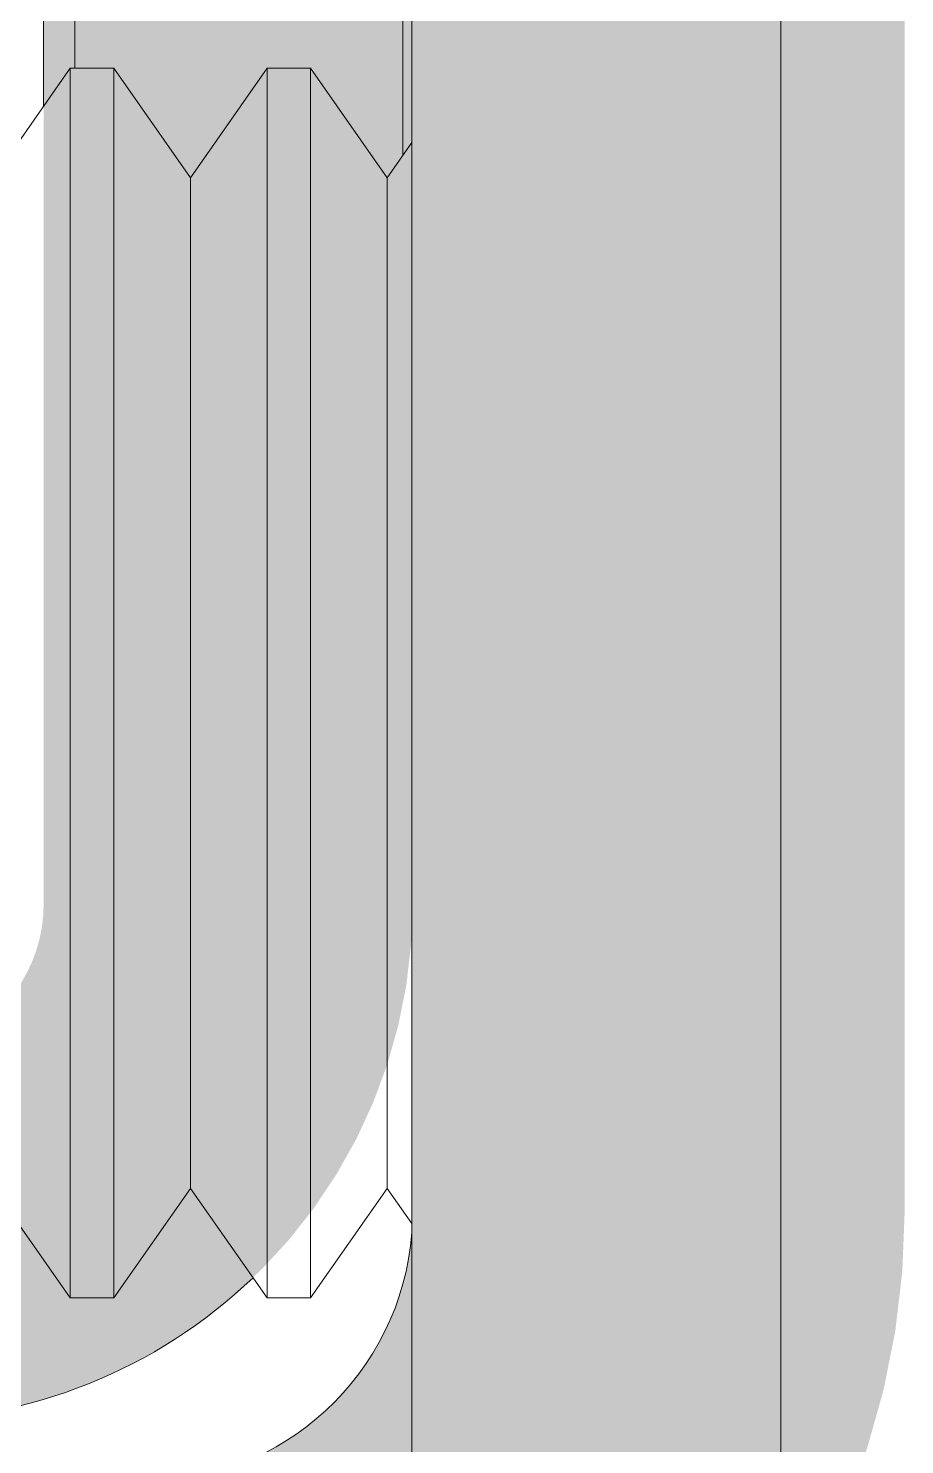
# Model space of a CAD drawing. Header units: millimetres. Extents: x 27500 to 33280, y -10980 to 420.
# Drawn here: x 28983.94 to 28987.5, y -6154.6 to -6148.84 of the extents above; entities that cross this region are included whole.
import ezdxf

# ---------------------------------------------------------------- set-up
doc = ezdxf.new("R2010")
doc.units = ezdxf.units.MM
doc.layers.add('CQEN_DETAIL', color=7, linetype='Continuous', lineweight=5, true_color=0x464d50)
doc.layers.add('CQEN_HARDWARE', color=7, linetype='Continuous', lineweight=5, true_color=0x848c8f)
doc.layers.add('LAYOUT_PARAMETERS', color=7, linetype='Continuous', plot=False)
doc.styles.add('LAYOUT_CONTACTOR_ARIAL', font='arial.ttf')
doc.styles.get("Standard").update_dxf_attribs({"font": 'arial.ttf'})

# ---------------------------------------------------------------- blocks, each defined once
blk = doc.blocks.new('SX_DYN_PLASTRON_KIT_G001')
at = {"layer": 'CQEN_DETAIL'}
for points in [[(-7.25, 91.5), (-7.25, 56.5), (-5.75, 56.5), (-5.75, 91.5)], [(-7.2467, 61.5), (-8.7467, 61.5), (-8.7467, 60.6), (-7.2467, 60.6)], [(-5.75, 61.5), (-5.75, 56.5), (-7.25, 56.5), (-7.25, 61.5)], [(-8.7467, 60.6), (-8.7486, 60.5529), (-8.7541, 60.5061), (-8.7633, 60.4599), (-8.7761, 60.4146), (-8.7924, 60.3704), (-8.8121, 60.3276), (-8.8351, 60.2865), (-8.8613, 60.2473), (-8.8905, 60.2103), (-8.9224, 60.1757), (-8.957, 60.1438), (-8.994, 60.1146), (-9.0332, 60.0884), (-9.0743, 60.0654), (-9.1171, 60.0457), (-9.1613, 60.0294), (-9.2066, 60.0166), (-9.2528, 60.0074), (-9.2996, 60.0018), (-9.3467, 60), (-9.3467, 58.5), (-9.1819, 58.5065), (-9.0182, 58.5259), (-8.8565, 58.558), (-8.6978, 58.6028), (-8.5431, 58.6599), (-8.3933, 58.7289), (-8.2495, 58.8095), (-8.1124, 58.9011), (-7.9829, 59.0031), (-7.8618, 59.1151), (-7.7499, 59.2362), (-7.6478, 59.3657), (-7.5562, 59.5028), (-7.4756, 59.6466), (-7.4066, 59.7964), (-7.3495, 59.9511), (-7.3047, 60.1098), (-7.2726, 60.2715), (-7.2532, 60.4352), (-7.2467, 60.6)]]:
    blk.add_hatch(color=256, dxfattribs=at).paths.add_polyline_path(points)
at = {"layer": 'CQEN_HARDWARE'}
for points in [[(-7.2467, 88.65), (-5.2467, 88.65), (-5.2467, 59.35), (-7.2467, 59.35)], [(-8.7467, 60.6), (-8.7467, 87.4), (-7.2467, 87.4), (-7.2467, 60.6)], [(-9.3467, 58.5), (-9.3467, 60), (-9.2996, 60.0018), (-9.2528, 60.0074), (-9.2066, 60.0166), (-9.1613, 60.0294), (-9.1171, 60.0457), (-9.0743, 60.0654), (-9.0332, 60.0884), (-8.994, 60.1146), (-8.957, 60.1438), (-8.9224, 60.1757), (-8.8905, 60.2103), (-8.8613, 60.2473), (-8.8351, 60.2865), (-8.8121, 60.3276), (-8.7924, 60.3704), (-8.7761, 60.4146), (-8.7633, 60.4599), (-8.7541, 60.5061), (-8.7486, 60.5529), (-8.7467, 60.6), (-7.2467, 60.6), (-7.2532, 60.4352), (-7.2726, 60.2715), (-7.3047, 60.1098), (-7.3495, 59.9511), (-7.4066, 59.7964), (-7.4756, 59.6466), (-7.5562, 59.5028), (-7.6478, 59.3657), (-7.7499, 59.2362), (-7.8618, 59.1151), (-7.9829, 59.0031), (-8.1124, 58.9011), (-8.2495, 58.8095), (-8.3933, 58.7289), (-8.5431, 58.6599), (-8.6978, 58.6028), (-8.8565, 58.558), (-9.0182, 58.5259), (-9.1819, 58.5065)], [(-7.2467, 60.5), (-7.2467, 59.35), (-5.2467, 59.35), (-5.2467, 60.5)], [(-8.3467, 56.25), (-8.3467, 58.25), (-8.2604, 58.2534), (-8.1746, 58.2635), (-8.0899, 58.2804), (-8.0068, 58.3038), (-7.9258, 58.3337), (-7.8473, 58.3699), (-7.772, 58.4121), (-7.7001, 58.4601), (-7.6323, 58.5136), (-7.5689, 58.5722), (-7.5103, 58.6356), (-7.4568, 58.7034), (-7.4088, 58.7753), (-7.3666, 58.8506), (-7.3304, 58.929), (-7.3005, 59.0101), (-7.2771, 59.0932), (-7.2603, 59.1779), (-7.2501, 59.2637), (-7.2467, 59.35), (-5.2467, 59.35), (-5.2563, 59.1068), (-5.2849, 58.8651), (-5.3324, 58.6263), (-5.3984, 58.392), (-5.4827, 58.1637), (-5.5846, 57.9426), (-5.7035, 57.7303), (-5.8388, 57.5279), (-5.9894, 57.3367), (-6.1547, 57.158), (-6.3334, 56.9927), (-6.5246, 56.842), (-6.727, 56.7068), (-6.9393, 56.5879), (-7.1604, 56.486), (-7.3888, 56.4017), (-7.623, 56.3357), (-7.8618, 56.2882), (-8.1035, 56.2596)], [(-7.2467, 59.35), (-7.2501, 59.2637), (-7.2603, 59.1779), (-7.2771, 59.0932), (-7.3005, 59.0101), (-7.3304, 58.929), (-7.3666, 58.8506), (-7.4088, 58.7753), (-7.4568, 58.7034), (-7.5103, 58.6356), (-7.5689, 58.5722), (-7.6323, 58.5136), (-7.7001, 58.4601), (-7.772, 58.4121), (-7.8473, 58.3699), (-7.9258, 58.3337), (-8.0068, 58.3038), (-8.0899, 58.2804), (-8.1746, 58.2635), (-8.2604, 58.2534), (-8.3467, 58.25), (-8.3467, 56.25), (-8.1035, 56.2596), (-7.8618, 56.2882), (-7.623, 56.3357), (-7.3888, 56.4017), (-7.1604, 56.486), (-6.9393, 56.5879), (-6.727, 56.7068), (-6.5246, 56.842), (-6.3334, 56.9927), (-6.1547, 57.158), (-5.9894, 57.3367), (-5.8388, 57.5279), (-5.7035, 57.7303), (-5.5846, 57.9426), (-5.4827, 58.1637), (-5.3984, 58.392), (-5.3324, 58.6263), (-5.2849, 58.8651), (-5.2563, 59.1068), (-5.2467, 59.35)]]:
    blk.add_hatch(color=256, dxfattribs=at).paths.add_polyline_path(points)
at = {"layer": 'CQEN_DETAIL'}
for p, q in [((-7.25, 91.5), (-7.25, 56.5)), ((-5.75, 91.5), (-5.75, 56.5)), ((-7.2862, 84.3539), (-7.2862, 63.6461)), ((-8.7467, 84.1547), (-8.7467, 63.8453)), ((-8.6201, 84), (-8.6201, 64)), ((-8.95, 63.555), (-8.6384, 64)), ((-8.6384, 64), (-8.4616, 64)), ((-8.15, 63.555), (-8.4616, 64)), ((-8.15, 63.555), (-7.8384, 64)), ((-7.8384, 64), (-7.6616, 64)), ((-7.35, 63.555), (-7.6616, 64)), ((-7.35, 63.555), (-7.25, 63.6978)), ((-8.95, 59.445), (-8.6384, 59)), ((-8.15, 59.445), (-8.4616, 59)), ((-8.15, 59.445), (-7.8384, 59)), ((-7.35, 59.445), (-7.6616, 59)), ((-7.35, 59.445), (-7.25, 59.3022)), ((-8.6384, 59), (-8.4616, 59)), ((-7.8384, 59), (-7.6616, 59))]:
    blk.add_line(p, q, dxfattribs=at)
for points in [[(-8.6384, 64), (-8.6384, 63.9972), (-8.6384, 63.9945), (-8.6384, 63.9917), (-8.6384, 63.989), (-8.6384, 63.9862), (-8.6384, 63.9819), (-8.6384, 63.9737), (-8.6384, 63.9655), (-8.6384, 63.9573), (-8.6384, 63.9491), (-8.6384, 63.9408), (-8.6384, 63.9296), (-8.6384, 63.916), (-8.6384, 63.9024), (-8.6384, 63.8888), (-8.6384, 63.8752), (-8.6384, 63.8616), (-8.6384, 63.8436), (-8.6384, 63.8248), (-8.6384, 63.8061), (-8.6384, 63.7873), (-8.6384, 63.7685), (-8.6384, 63.749), (-8.6384, 63.7253), (-8.6384, 63.7016), (-8.6384, 63.6778), (-8.6384, 63.6541), (-8.6384, 63.6304), (-8.6384, 63.6046), (-8.6384, 63.5763), (-8.6384, 63.5479), (-8.6384, 63.5195), (-8.6384, 63.4911), (-8.6384, 63.4627), (-8.6384, 63.4312), (-8.6384, 63.3985), (-8.6384, 63.3658), (-8.6384, 63.3332), (-8.6384, 63.3005), (-8.6384, 63.2678), (-8.6384, 63.2312), (-8.6384, 63.1946), (-8.6384, 63.158), (-8.6384, 63.1214), (-8.6384, 63.0849), (-8.6384, 63.0473), (-8.6384, 63.0073), (-8.6384, 62.9673), (-8.6384, 62.9273), (-8.6384, 62.8872), (-8.6384, 62.8472), (-8.6384, 62.8055), (-8.6384, 62.7626), (-8.6384, 62.7197), (-8.6384, 62.6767), (-8.6384, 62.6338), (-8.6384, 62.5908), (-8.6384, 62.5459), (-8.6384, 62.5005), (-8.6384, 62.4552), (-8.6384, 62.4099), (-8.6384, 62.3645), (-8.6384, 62.319), (-8.6384, 62.2718), (-8.6384, 62.2247), (-8.6384, 62.1775), (-8.6384, 62.1304), (-8.6384, 62.0832), (-8.6384, 62.0356), (-8.6384, 61.9872), (-8.6384, 61.9388), (-8.6384, 61.8905), (-8.6384, 61.8421), (-8.6384, 61.7937), (-8.6384, 61.7449), (-8.6384, 61.6959), (-8.6384, 61.647), (-8.6384, 61.598), (-8.6384, 61.549), (-8.6384, 61.5)], [(-8.4616, 64), (-8.4616, 63.9972), (-8.4616, 63.9945), (-8.4616, 63.9917), (-8.4616, 63.989), (-8.4616, 63.9862), (-8.4616, 63.9819), (-8.4616, 63.9737), (-8.4616, 63.9655), (-8.4616, 63.9573), (-8.4616, 63.9491), (-8.4616, 63.9408), (-8.4616, 63.9296), (-8.4616, 63.916), (-8.4616, 63.9024), (-8.4616, 63.8888), (-8.4616, 63.8752), (-8.4616, 63.8616), (-8.4616, 63.8436), (-8.4616, 63.8248), (-8.4616, 63.8061), (-8.4616, 63.7873), (-8.4616, 63.7685), (-8.4616, 63.749), (-8.4616, 63.7253), (-8.4616, 63.7016), (-8.4616, 63.6778), (-8.4616, 63.6541), (-8.4616, 63.6304), (-8.4616, 63.6046), (-8.4616, 63.5763), (-8.4616, 63.5479), (-8.4616, 63.5195), (-8.4616, 63.4911), (-8.4616, 63.4627), (-8.4616, 63.4312), (-8.4616, 63.3985), (-8.4616, 63.3658), (-8.4616, 63.3332), (-8.4616, 63.3005), (-8.4616, 63.2678), (-8.4616, 63.2312), (-8.4616, 63.1946), (-8.4616, 63.158), (-8.4616, 63.1214), (-8.4616, 63.0849), (-8.4616, 63.0473), (-8.4616, 63.0073), (-8.4616, 62.9673), (-8.4616, 62.9273), (-8.4616, 62.8872), (-8.4616, 62.8472), (-8.4616, 62.8055), (-8.4616, 62.7626), (-8.4616, 62.7197), (-8.4616, 62.6767), (-8.4616, 62.6338), (-8.4616, 62.5908), (-8.4616, 62.5459), (-8.4616, 62.5005), (-8.4616, 62.4552), (-8.4616, 62.4099), (-8.4616, 62.3645), (-8.4616, 62.319), (-8.4616, 62.2718), (-8.4616, 62.2247), (-8.4616, 62.1775), (-8.4616, 62.1304), (-8.4616, 62.0832), (-8.4616, 62.0356), (-8.4616, 61.9872), (-8.4616, 61.9388), (-8.4616, 61.8905), (-8.4616, 61.8421), (-8.4616, 61.7937), (-8.4616, 61.7449), (-8.4616, 61.6959), (-8.4616, 61.647), (-8.4616, 61.598), (-8.4616, 61.549), (-8.4616, 61.5)], [(-7.8384, 64), (-7.8384, 63.9972), (-7.8384, 63.9945), (-7.8384, 63.9917), (-7.8384, 63.989), (-7.8384, 63.9862), (-7.8384, 63.9819), (-7.8384, 63.9737), (-7.8384, 63.9655), (-7.8384, 63.9573), (-7.8384, 63.9491), (-7.8384, 63.9408), (-7.8384, 63.9296), (-7.8384, 63.916), (-7.8384, 63.9024), (-7.8384, 63.8888), (-7.8384, 63.8752), (-7.8384, 63.8616), (-7.8384, 63.8436), (-7.8384, 63.8248), (-7.8384, 63.8061), (-7.8384, 63.7873), (-7.8384, 63.7685), (-7.8384, 63.749), (-7.8384, 63.7253), (-7.8384, 63.7016), (-7.8384, 63.6778), (-7.8384, 63.6541), (-7.8384, 63.6304), (-7.8384, 63.6046), (-7.8384, 63.5763), (-7.8384, 63.5479), (-7.8384, 63.5195), (-7.8384, 63.4911), (-7.8384, 63.4627), (-7.8384, 63.4312), (-7.8384, 63.3985), (-7.8384, 63.3658), (-7.8384, 63.3332), (-7.8384, 63.3005), (-7.8384, 63.2678), (-7.8384, 63.2312), (-7.8384, 63.1946), (-7.8384, 63.158), (-7.8384, 63.1214), (-7.8384, 63.0849), (-7.8384, 63.0473), (-7.8384, 63.0073), (-7.8384, 62.9673), (-7.8384, 62.9273), (-7.8384, 62.8872), (-7.8384, 62.8472), (-7.8384, 62.8055), (-7.8384, 62.7626), (-7.8384, 62.7197), (-7.8384, 62.6767), (-7.8384, 62.6338), (-7.8384, 62.5908), (-7.8384, 62.5459), (-7.8384, 62.5005), (-7.8384, 62.4552), (-7.8384, 62.4099), (-7.8384, 62.3645), (-7.8384, 62.319), (-7.8384, 62.2718), (-7.8384, 62.2247), (-7.8384, 62.1775), (-7.8384, 62.1304), (-7.8384, 62.0832), (-7.8384, 62.0356), (-7.8384, 61.9872), (-7.8384, 61.9388), (-7.8384, 61.8905), (-7.8384, 61.8421), (-7.8384, 61.7937), (-7.8384, 61.7449), (-7.8384, 61.6959), (-7.8384, 61.647), (-7.8384, 61.598), (-7.8384, 61.549), (-7.8384, 61.5)], [(-7.6616, 64), (-7.6616, 63.9972), (-7.6616, 63.9945), (-7.6616, 63.9917), (-7.6616, 63.989), (-7.6616, 63.9862), (-7.6616, 63.9819), (-7.6616, 63.9737), (-7.6616, 63.9655), (-7.6616, 63.9573), (-7.6616, 63.9491), (-7.6616, 63.9408), (-7.6616, 63.9296), (-7.6616, 63.916), (-7.6616, 63.9024), (-7.6616, 63.8888), (-7.6616, 63.8752), (-7.6616, 63.8616), (-7.6616, 63.8436), (-7.6616, 63.8248), (-7.6616, 63.8061), (-7.6616, 63.7873), (-7.6616, 63.7685), (-7.6616, 63.749), (-7.6616, 63.7253), (-7.6616, 63.7016), (-7.6616, 63.6778), (-7.6616, 63.6541), (-7.6616, 63.6304), (-7.6616, 63.6046), (-7.6616, 63.5763), (-7.6616, 63.5479), (-7.6616, 63.5195), (-7.6616, 63.4911), (-7.6616, 63.4627), (-7.6616, 63.4312), (-7.6616, 63.3985), (-7.6616, 63.3658), (-7.6616, 63.3332), (-7.6616, 63.3005), (-7.6616, 63.2678), (-7.6616, 63.2312), (-7.6616, 63.1946), (-7.6616, 63.158), (-7.6616, 63.1214), (-7.6616, 63.0849), (-7.6616, 63.0473), (-7.6616, 63.0073), (-7.6616, 62.9673), (-7.6616, 62.9273), (-7.6616, 62.8872), (-7.6616, 62.8472), (-7.6616, 62.8055), (-7.6616, 62.7626), (-7.6616, 62.7197), (-7.6616, 62.6767), (-7.6616, 62.6338), (-7.6616, 62.5908), (-7.6616, 62.5459), (-7.6616, 62.5005), (-7.6616, 62.4552), (-7.6616, 62.4099), (-7.6616, 62.3645), (-7.6616, 62.319), (-7.6616, 62.2718), (-7.6616, 62.2247), (-7.6616, 62.1775), (-7.6616, 62.1304), (-7.6616, 62.0832), (-7.6616, 62.0356), (-7.6616, 61.9872), (-7.6616, 61.9388), (-7.6616, 61.8905), (-7.6616, 61.8421), (-7.6616, 61.7937), (-7.6616, 61.7449), (-7.6616, 61.6959), (-7.6616, 61.647), (-7.6616, 61.598), (-7.6616, 61.549), (-7.6616, 61.5)], [(-8.15, 63.555), (-8.15, 63.546), (-8.15, 63.537), (-8.15, 63.528), (-8.15, 63.5189), (-8.15, 63.5099), (-8.15, 63.4959), (-8.15, 63.4693), (-8.15, 63.4427), (-8.15, 63.4161), (-8.15, 63.3895), (-8.15, 63.3629), (-8.15, 63.327), (-8.15, 63.2842), (-8.15, 63.2413), (-8.15, 63.1985), (-8.15, 63.1556), (-8.15, 63.1128), (-8.15, 63.0579), (-8.15, 63.0009), (-8.15, 62.944), (-8.15, 62.887), (-8.15, 62.8301), (-8.15, 62.7715), (-8.15, 62.7033), (-8.15, 62.6352), (-8.15, 62.567), (-8.15, 62.4988), (-8.15, 62.4306), (-8.15, 62.3591), (-8.15, 62.283), (-8.15, 62.207), (-8.15, 62.131), (-8.15, 62.055), (-8.15, 61.979), (-8.15, 61.9001), (-8.15, 61.8201), (-8.15, 61.7401), (-8.15, 61.66), (-8.15, 61.58), (-8.15, 61.5), (-8.15, 61.42), (-8.15, 61.34), (-8.15, 61.2599), (-8.15, 61.1799), (-8.15, 61.0999), (-8.15, 61.021), (-8.15, 60.945), (-8.15, 60.869), (-8.15, 60.793), (-8.15, 60.717), (-8.15, 60.6409), (-8.15, 60.5694), (-8.15, 60.5012), (-8.15, 60.433), (-8.15, 60.3648), (-8.15, 60.2967), (-8.15, 60.2285), (-8.15, 60.1699), (-8.15, 60.113), (-8.15, 60.056), (-8.15, 59.9991), (-8.15, 59.9421), (-8.15, 59.8872), (-8.15, 59.8444), (-8.15, 59.8015), (-8.15, 59.7587), (-8.15, 59.7158), (-8.15, 59.673), (-8.15, 59.6371), (-8.15, 59.6105), (-8.15, 59.5839), (-8.15, 59.5573), (-8.15, 59.5307), (-8.15, 59.5041), (-8.15, 59.4901), (-8.15, 59.4811), (-8.15, 59.472), (-8.15, 59.463), (-8.15, 59.454), (-8.15, 59.445)], [(-7.35, 63.555), (-7.35, 63.546), (-7.35, 63.537), (-7.35, 63.528), (-7.35, 63.5189), (-7.35, 63.5099), (-7.35, 63.4959), (-7.35, 63.4693), (-7.35, 63.4427), (-7.35, 63.4161), (-7.35, 63.3895), (-7.35, 63.3629), (-7.35, 63.327), (-7.35, 63.2842), (-7.35, 63.2413), (-7.35, 63.1985), (-7.35, 63.1556), (-7.35, 63.1128), (-7.35, 63.0579), (-7.35, 63.0009), (-7.35, 62.944), (-7.35, 62.887), (-7.35, 62.8301), (-7.35, 62.7715), (-7.35, 62.7033), (-7.35, 62.6352), (-7.35, 62.567), (-7.35, 62.4988), (-7.35, 62.4306), (-7.35, 62.3591), (-7.35, 62.283), (-7.35, 62.207), (-7.35, 62.131), (-7.35, 62.055), (-7.35, 61.979), (-7.35, 61.9001), (-7.35, 61.8201), (-7.35, 61.7401), (-7.35, 61.66), (-7.35, 61.58), (-7.35, 61.5), (-7.35, 61.42), (-7.35, 61.34), (-7.35, 61.2599), (-7.35, 61.1799), (-7.35, 61.0999), (-7.35, 61.021), (-7.35, 60.945), (-7.35, 60.869), (-7.35, 60.793), (-7.35, 60.717), (-7.35, 60.6409), (-7.35, 60.5694), (-7.35, 60.5012), (-7.35, 60.433), (-7.35, 60.3648), (-7.35, 60.2967), (-7.35, 60.2285), (-7.35, 60.1699), (-7.35, 60.113), (-7.35, 60.056), (-7.35, 59.9991), (-7.35, 59.9421), (-7.35, 59.8872), (-7.35, 59.8444), (-7.35, 59.8015), (-7.35, 59.7587), (-7.35, 59.7158), (-7.35, 59.673), (-7.35, 59.6371), (-7.35, 59.6105), (-7.35, 59.5839), (-7.35, 59.5573), (-7.35, 59.5307), (-7.35, 59.5041), (-7.35, 59.4901), (-7.35, 59.4811), (-7.35, 59.472), (-7.35, 59.463), (-7.35, 59.454), (-7.35, 59.445)], [(-8.6384, 61.5), (-8.6384, 61.451), (-8.6384, 61.402), (-8.6384, 61.353), (-8.6384, 61.3041), (-8.6384, 61.2551), (-8.6384, 61.2063), (-8.6384, 61.1579), (-8.6384, 61.1095), (-8.6384, 61.0612), (-8.6384, 61.0128), (-8.6384, 60.9644), (-8.6384, 60.9168), (-8.6384, 60.8696), (-8.6384, 60.8225), (-8.6384, 60.7753), (-8.6384, 60.7282), (-8.6384, 60.681), (-8.6384, 60.6355), (-8.6384, 60.5901), (-8.6384, 60.5448), (-8.6384, 60.4995), (-8.6384, 60.4541), (-8.6384, 60.4092), (-8.6384, 60.3662), (-8.6384, 60.3233), (-8.6384, 60.2803), (-8.6384, 60.2374), (-8.6384, 60.1945), (-8.6384, 60.1528), (-8.6384, 60.1128), (-8.6384, 60.0727), (-8.6384, 60.0327), (-8.6384, 59.9927), (-8.6384, 59.9527), (-8.6384, 59.9151), (-8.6384, 59.8786), (-8.6384, 59.842), (-8.6384, 59.8054), (-8.6384, 59.7688), (-8.6384, 59.7322), (-8.6384, 59.6995), (-8.6384, 59.6668), (-8.6384, 59.6342), (-8.6384, 59.6015), (-8.6384, 59.5688), (-8.6384, 59.5373), (-8.6384, 59.5089), (-8.6384, 59.4805), (-8.6384, 59.4521), (-8.6384, 59.4237), (-8.6384, 59.3954), (-8.6384, 59.3696), (-8.6384, 59.3459), (-8.6384, 59.3222), (-8.6384, 59.2984), (-8.6384, 59.2747), (-8.6384, 59.251), (-8.6384, 59.2315), (-8.6384, 59.2127), (-8.6384, 59.1939), (-8.6384, 59.1752), (-8.6384, 59.1564), (-8.6384, 59.1384), (-8.6384, 59.1248), (-8.6384, 59.1112), (-8.6384, 59.0976), (-8.6384, 59.084), (-8.6384, 59.0704), (-8.6384, 59.0592), (-8.6384, 59.0509), (-8.6384, 59.0427), (-8.6384, 59.0345), (-8.6384, 59.0263), (-8.6384, 59.0181), (-8.6384, 59.0138), (-8.6384, 59.011), (-8.6384, 59.0083), (-8.6384, 59.0055), (-8.6384, 59.0028), (-8.6384, 59)], [(-8.4616, 61.5), (-8.4616, 61.451), (-8.4616, 61.402), (-8.4616, 61.353), (-8.4616, 61.3041), (-8.4616, 61.2551), (-8.4616, 61.2063), (-8.4616, 61.1579), (-8.4616, 61.1095), (-8.4616, 61.0612), (-8.4616, 61.0128), (-8.4616, 60.9644), (-8.4616, 60.9168), (-8.4616, 60.8696), (-8.4616, 60.8225), (-8.4616, 60.7753), (-8.4616, 60.7282), (-8.4616, 60.681), (-8.4616, 60.6355), (-8.4616, 60.5901), (-8.4616, 60.5448), (-8.4616, 60.4995), (-8.4616, 60.4541), (-8.4616, 60.4092), (-8.4616, 60.3662), (-8.4616, 60.3233), (-8.4616, 60.2803), (-8.4616, 60.2374), (-8.4616, 60.1945), (-8.4616, 60.1528), (-8.4616, 60.1128), (-8.4616, 60.0727), (-8.4616, 60.0327), (-8.4616, 59.9927), (-8.4616, 59.9527), (-8.4616, 59.9151), (-8.4616, 59.8786), (-8.4616, 59.842), (-8.4616, 59.8054), (-8.4616, 59.7688), (-8.4616, 59.7322), (-8.4616, 59.6995), (-8.4616, 59.6668), (-8.4616, 59.6342), (-8.4616, 59.6015), (-8.4616, 59.5688), (-8.4616, 59.5373), (-8.4616, 59.5089), (-8.4616, 59.4805), (-8.4616, 59.4521), (-8.4616, 59.4237), (-8.4616, 59.3954), (-8.4616, 59.3696), (-8.4616, 59.3459), (-8.4616, 59.3222), (-8.4616, 59.2984), (-8.4616, 59.2747), (-8.4616, 59.251), (-8.4616, 59.2315), (-8.4616, 59.2127), (-8.4616, 59.1939), (-8.4616, 59.1752), (-8.4616, 59.1564), (-8.4616, 59.1384), (-8.4616, 59.1248), (-8.4616, 59.1112), (-8.4616, 59.0976), (-8.4616, 59.084), (-8.4616, 59.0704), (-8.4616, 59.0592), (-8.4616, 59.0509), (-8.4616, 59.0427), (-8.4616, 59.0345), (-8.4616, 59.0263), (-8.4616, 59.0181), (-8.4616, 59.0138), (-8.4616, 59.011), (-8.4616, 59.0083), (-8.4616, 59.0055), (-8.4616, 59.0028), (-8.4616, 59)], [(-7.8384, 61.5), (-7.8384, 61.451), (-7.8384, 61.402), (-7.8384, 61.353), (-7.8384, 61.3041), (-7.8384, 61.2551), (-7.8384, 61.2063), (-7.8384, 61.1579), (-7.8384, 61.1095), (-7.8384, 61.0612), (-7.8384, 61.0128), (-7.8384, 60.9644), (-7.8384, 60.9168), (-7.8384, 60.8696), (-7.8384, 60.8225), (-7.8384, 60.7753), (-7.8384, 60.7282), (-7.8384, 60.681), (-7.8384, 60.6355), (-7.8384, 60.5901), (-7.8384, 60.5448), (-7.8384, 60.4995), (-7.8384, 60.4541), (-7.8384, 60.4092), (-7.8384, 60.3662), (-7.8384, 60.3233), (-7.8384, 60.2803), (-7.8384, 60.2374), (-7.8384, 60.1945), (-7.8384, 60.1528), (-7.8384, 60.1128), (-7.8384, 60.0727), (-7.8384, 60.0327), (-7.8384, 59.9927), (-7.8384, 59.9527), (-7.8384, 59.9151), (-7.8384, 59.8786), (-7.8384, 59.842), (-7.8384, 59.8054), (-7.8384, 59.7688), (-7.8384, 59.7322), (-7.8384, 59.6995), (-7.8384, 59.6668), (-7.8384, 59.6342), (-7.8384, 59.6015), (-7.8384, 59.5688), (-7.8384, 59.5373), (-7.8384, 59.5089), (-7.8384, 59.4805), (-7.8384, 59.4521), (-7.8384, 59.4237), (-7.8384, 59.3954), (-7.8384, 59.3696), (-7.8384, 59.3459), (-7.8384, 59.3222), (-7.8384, 59.2984), (-7.8384, 59.2747), (-7.8384, 59.251), (-7.8384, 59.2315), (-7.8384, 59.2127), (-7.8384, 59.1939), (-7.8384, 59.1752), (-7.8384, 59.1564), (-7.8384, 59.1384), (-7.8384, 59.1248), (-7.8384, 59.1112), (-7.8384, 59.0976), (-7.8384, 59.084), (-7.8384, 59.0704), (-7.8384, 59.0592), (-7.8384, 59.0509), (-7.8384, 59.0427), (-7.8384, 59.0345), (-7.8384, 59.0263), (-7.8384, 59.0181), (-7.8384, 59.0138), (-7.8384, 59.011), (-7.8384, 59.0083), (-7.8384, 59.0055), (-7.8384, 59.0028), (-7.8384, 59)], [(-7.6616, 61.5), (-7.6616, 61.451), (-7.6616, 61.402), (-7.6616, 61.353), (-7.6616, 61.3041), (-7.6616, 61.2551), (-7.6616, 61.2063), (-7.6616, 61.1579), (-7.6616, 61.1095), (-7.6616, 61.0612), (-7.6616, 61.0128), (-7.6616, 60.9644), (-7.6616, 60.9168), (-7.6616, 60.8696), (-7.6616, 60.8225), (-7.6616, 60.7753), (-7.6616, 60.7282), (-7.6616, 60.681), (-7.6616, 60.6355), (-7.6616, 60.5901), (-7.6616, 60.5448), (-7.6616, 60.4995), (-7.6616, 60.4541), (-7.6616, 60.4092), (-7.6616, 60.3662), (-7.6616, 60.3233), (-7.6616, 60.2803), (-7.6616, 60.2374), (-7.6616, 60.1945), (-7.6616, 60.1528), (-7.6616, 60.1128), (-7.6616, 60.0727), (-7.6616, 60.0327), (-7.6616, 59.9927), (-7.6616, 59.9527), (-7.6616, 59.9151), (-7.6616, 59.8786), (-7.6616, 59.842), (-7.6616, 59.8054), (-7.6616, 59.7688), (-7.6616, 59.7322), (-7.6616, 59.6995), (-7.6616, 59.6668), (-7.6616, 59.6342), (-7.6616, 59.6015), (-7.6616, 59.5688), (-7.6616, 59.5373), (-7.6616, 59.5089), (-7.6616, 59.4805), (-7.6616, 59.4521), (-7.6616, 59.4237), (-7.6616, 59.3954), (-7.6616, 59.3696), (-7.6616, 59.3459), (-7.6616, 59.3222), (-7.6616, 59.2984), (-7.6616, 59.2747), (-7.6616, 59.251), (-7.6616, 59.2315), (-7.6616, 59.2127), (-7.6616, 59.1939), (-7.6616, 59.1752), (-7.6616, 59.1564), (-7.6616, 59.1384), (-7.6616, 59.1248), (-7.6616, 59.1112), (-7.6616, 59.0976), (-7.6616, 59.084), (-7.6616, 59.0704), (-7.6616, 59.0592), (-7.6616, 59.0509), (-7.6616, 59.0427), (-7.6616, 59.0345), (-7.6616, 59.0263), (-7.6616, 59.0181), (-7.6616, 59.0138), (-7.6616, 59.011), (-7.6616, 59.0083), (-7.6616, 59.0055), (-7.6616, 59.0028), (-7.6616, 59)]]:
    blk.add_lwpolyline(points, dxfattribs=at)
for centre, radius, end in [((-8.3467, 59.35), 1.1, 355.56649), ((-9.3467, 60.6), 2.1, 313.70435)]:
    blk.add_arc(centre, radius, 270, end, dxfattribs=at)
blk = doc.blocks.new('*U497')
blk.add_blockref('SX_DYN_PLASTRON_KIT_G001', (0, 0))
at = {"flags": 1}
for tag in ['WIDTH_MM', 'SOURCE_BLOCK', 'MODEL', 'HEIGHT_MM']:
    blk.add_attdef(tag, (0, 0), '', height=1, dxfattribs=at)
at = {"layer": 'LAYOUT_PARAMETERS', "style": 'LAYOUT_CONTACTOR_ARIAL', "flags": 1}
for tag in ['ARTICLE', 'APERTURE_HEIGHT_MM', 'APERTURE_WIDTH_MM', 'VIEW', 'SOURCE', 'CABINET_SECTION_WIDTH_MM', 'ROW_PITCH_MM', 'PLASTRON_WIDTH_MM', 'PLASTRON_HEIGHT_MM', 'ROWS', 'NOTE', 'MODULES_PER_ROW']:
    blk.add_attdef(tag, (0, 0), '', height=1.7, dxfattribs=at)

msp = doc.modelspace()

# ---------------------------------------------------------------- block references
msp.add_blockref('*U497', (28992.75, -6213))

doc.saveas('drawing.dxf')
